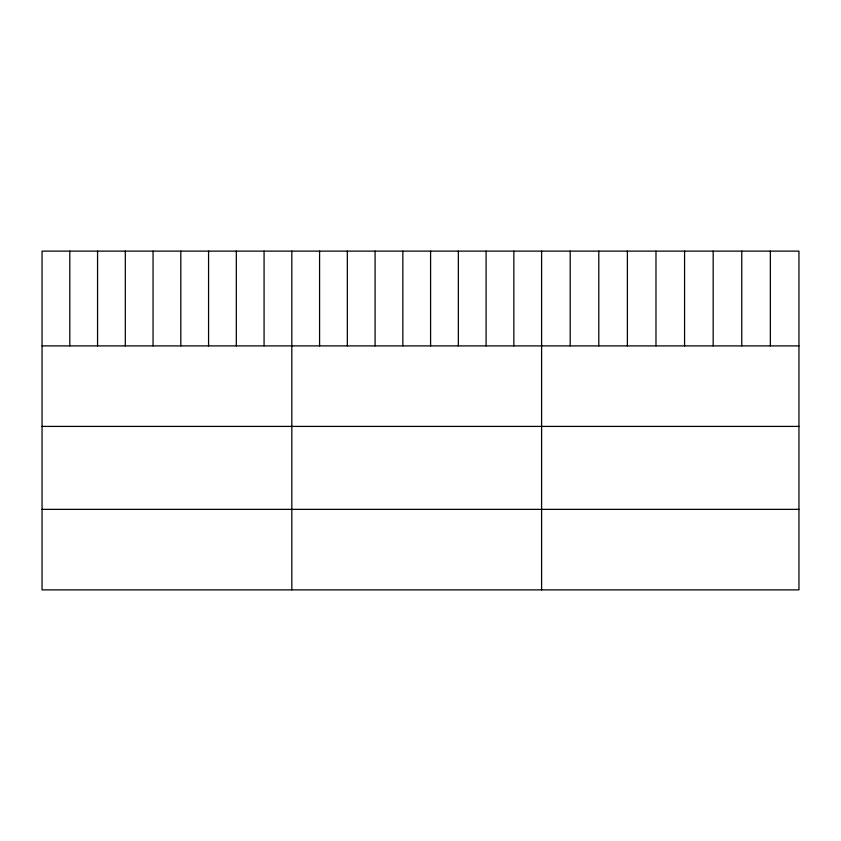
<?xml version="1.0" encoding="UTF-8"?>
<svg xmlns="http://www.w3.org/2000/svg" width="841" height="841" viewBox="0 0 841 841"><rect width="100%" height="100%" fill="white"/><g stroke="black" fill="none" stroke-linecap="round" stroke-linejoin="round"><path stroke-width="1.26" d="M798.95 345.893L798.95 589.877L42.05 589.877L42.05 251.123L798.95 251.123L798.95 345.893L42.05 345.893M42.05 426.408L798.95 426.408M42.05 509.362L798.95 509.362M770.356 251.123L770.356 345.893M741.762 251.123L741.762 345.893M713.168 251.123L713.168 345.893M684.574 251.123L684.574 345.893M655.98 251.123L655.98 345.893M627.386 251.123L627.386 345.893M598.792 251.123L598.792 345.893M570.198 251.123L570.198 345.893M541.604 251.123L541.604 589.877M513.851 251.123L513.851 345.893M486.098 251.123L486.098 345.893M458.345 251.123L458.345 345.893M430.592 251.123L430.592 345.893M402.839 251.123L402.839 345.893M375.086 251.123L375.086 345.893M347.333 251.123L347.333 345.893M319.58 251.123L319.58 345.893M291.827 251.123L291.827 589.877M264.074 251.123L264.074 345.893M236.321 251.123L236.321 345.893M208.568 251.123L208.568 345.893M180.815 251.123L180.815 345.893M153.062 251.123L153.062 345.893M125.309 251.123L125.309 345.893M97.556 251.123L97.556 345.893M69.803 251.123L69.803 345.893"/></g></svg>
